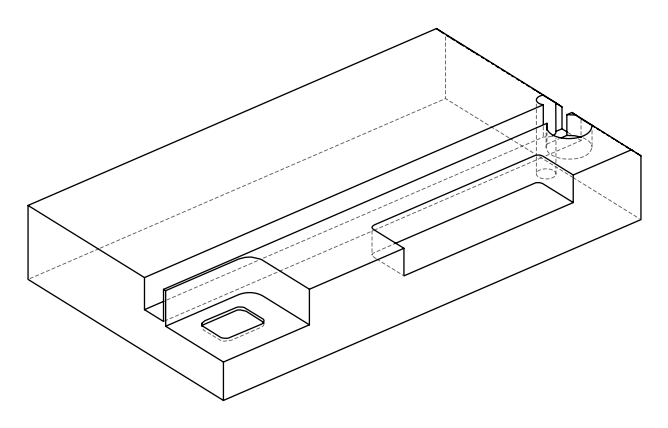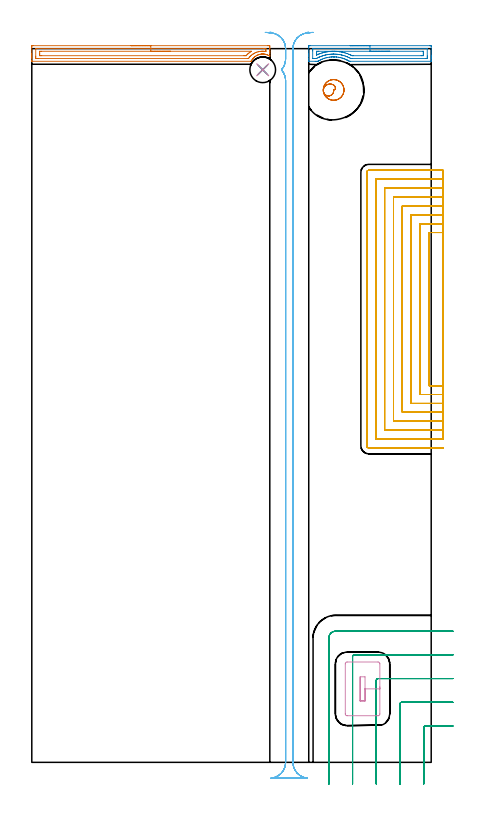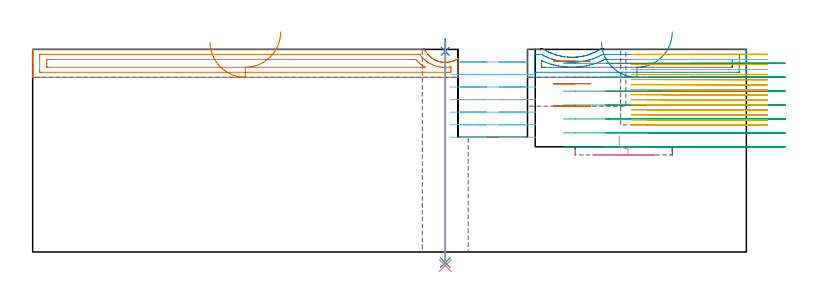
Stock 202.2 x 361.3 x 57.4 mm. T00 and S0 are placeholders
(PLAN: 10 operations, 8 tool changes, 109.2 min)
(1 AREA_MILL | FG_CHAMFER_SURFACE | UGT0205_001 | 3.05 min | 3914 mm3)
(2 AREA_MILL_1 | FG_CHAMFER_SURFACE_1 | UGT0205_001 | 1.72 min | 2089 mm3)
(3 MILL_CORNER_NOTCH_RECTANGULAR | CORNER_NOTCH_RECTANGULAR | UGT0201_008 | Follow Part, ap 4, ae 75% | 7.25 min | 122043 mm3)
(4 MILL_RECTANGULAR_POCKET | POCKET_RECTANGULAR_STRAIGHT | NXT0201_013 | Follow Part, ap 2.5, ae 75% | 0.34 min | 2273 mm3)
(5 MILL_SLOT | SLOT_PARTIAL_RECTANGULAR | NXT0201_008 | Follow Part, ap 1.5, ae 75% | 84.48 min | 111510 mm3)
(6 MILL_RECTANGULAR_SLOT | SLOT_RECTANGULAR | UGT0201_008 | Follow Part, ap 4, ae 75% | 11.23 min | 177333 mm3)
(7 MILL_BLIND_HOLE_FROM_SOLID_MATERIAL | STEP1POCKET | UGT0201_136 | Spiral | 0.63 min | 11230 mm3)
(8 SPOT_DRILL | STEP1HOLE | NXT0321_9005460120000 | 0.03 min | 16 mm3)
(9 DRILL_THROUGH_HOLE_INTO_CENTER | STEP1HOLE | NXT0301_055 | 0.25 min | 2804 mm3)
(10 DRILL_TO_ENLARGE_THROUGH_HOLE | STEP1HOLE | NXT0301_101 | 0.25 min | 3805 mm3)
(TOOL UGT0205_001 | Chamfer Mill 20 x 3 x 45 deg. | D20 FL50 Z2)
(TOOL UGT0201_008 | End Mill 16 mm | D16 FL32 Z4)
(TOOL NXT0201_013 | ENDMILL 10mm | D10 FL30 Z4)
(TOOL NXT0201_008 | ENDMILL 6mm [2P460-0600-NA 1630] | D6 FL26 Z6)
(TOOL UGT0201_136 | Carbide End Mill 20.0 | D20 FL30 Z4)
(TOOL NXT0321_9005460120000 | NC Spot Drill, 142deg, 12mm, Carbide, Uncoated | D12 PA142 FL30 Z2)
(TOOL NXT0301_055 | Carbide Drill 8.4mm [860.1-0840-042A1-MM 2214] | D8.4 PA140 FL61 Z2)
(TOOL NXT0301_101 | Carbide Drill 13mm [860.1-1300-104A1-MM 2214] | D13 PA140 FL123 Z2)
(OP 1 AREA_MILL)
G17 G21 G94 G90
T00 M6
G54
G17 G0 G90 X50.25 Y362.8 S1061 M3
G43 Z67.4 H0
Z59.5
G94 G1 X50.288 Z58.628 F250.
X50.402 Z57.764
X50.591 Z56.912
X50.853 Z56.08
X51.187 Z55.274
X51.59 Z54.5
X52.058 Z53.764
X52.59 Z53.072
X53.179 Z52.429
X53.822 Z51.84
X54.514 Z51.308
X55.25 Z50.84
X56.024 Z50.437
X56.83 Z50.103
X57.662 Z49.841
X58.513 Z49.652
X59.378 Z49.538
X60.25 Z49.5
X119.485
X119.92 Y362.799 Z49.501
X120.35 Y362.795 Z49.502
X120.49 Y362.791 Z49.505
X120.5 Y362.37 Z49.925
Y362.062 Z50.233
Y361.49 Z50.804
Y360.875 Z51.422
Y360.61 Z51.687
Y359.995 Z52.302
Y359.73 Z52.566
Y359.199 Z53.1
Y358.85 Z53.449
Y357.635 Z54.664
X120.49 Y357.525 Z54.772
X120.472 Y357.531 Z54.768
X120.453 Y357.543 Z54.757
X120.366 Y357.594 Z54.702
X120.119 Y357.744 Z54.555
X119.998 Y357.809 Z54.491
X119.838 Y357.894 Z54.406
X119.457 Y358.067 Z54.231
X119.124 Y358.202 Z54.096
X119.07 Y358.223 Z54.074
X119.03 Y358.236 Z54.06
X118.949 Y358.263 Z54.034
X118.506 Y358.388 Z53.91
X118.272 Y358.44 Z53.859
X118.139 Y358.468 Z53.828
X118.059 Y358.485 Z53.811
X117.731 Y358.531 Z53.761
X117.615 Y358.55 Z53.748
X117.447 Y358.565 Z53.731
X117.249 Y358.58 Z53.709
X117.179 Y358.59 Z53.707
X117.17 Y358.591 Z53.706
X117.146 Y358.592 Z53.705
X117.114 Y358.593 Z53.703
X116.991 Y358.591 Z53.698
X116.938 Y358.594 Z53.701
X116.889
X116.836 Y358.592 Z53.697
X116.735 Y358.594 Z53.699
X116.724
X116.358 Y358.566 Z53.729
X116.28 Y358.561 Z53.737
X116.185 Y358.547 Z53.749
X116.098 Y358.534 Z53.757
X115.835 Y358.502 Z53.797
X115.467 Y358.428 Z53.868
X115.391 Y358.413 Z53.884
X115.059 Y358.325 Z53.97
X114.731 Y358.224 Z54.075
X114.577 Y358.163 Z54.134
X114.501 Y358.134 Z54.163
X114.053 Y357.931 Z54.368
X113.686 Y357.735 Z54.561
X113.612 Y357.696 Z54.601
X113.131 Y357.383 Z54.913
X113.078 Y357.349 Z54.948
X112.796 Y357.13 Z55.169
X112.723 Y357.074 Z55.225
X112.499 Y356.868 Z55.43
X112.405 Y356.782 Z55.516
X112.103 Y356.475 Z55.823
X111.905 Y356.247 Z56.052
X111.833 Y356.164 Z56.135
X111.608 Y355.845 Z56.454
X111.436 Y355.601 Z56.698
X111.212 Y355.232 Z57.067
X111.102 Y355.027 Z57.273
X111.044 Y354.92 Z57.379
X111.027 Y354.906 Z57.393
X111.014 Y354.9 Z57.4
X0.134
X0.01 Y354.906 Z57.393
X0. Y355.159 Z57.139
Y356.56 Z55.74
Y357.09 Z55.206
Y357.355 Z54.941
Y357.97 Z54.327
Y358.235 Z54.062
Y358.847 Z53.447
Y362.062 Z50.234
X0.003 Y362.37 Z49.927
X0.009 Y362.791 Z49.505
X0.149 Y362.795 Z49.503
X0.58 Y362.8 Z49.5
X60.25
Y361.386 Z50.914
X117.354
X118.139 Y361.385 Z50.915
X118.246 Y361.384 Z50.916
X118.48 Y361.379 Z50.921
X118.49 Y361.304 Z50.996
X118.497 Y361.137 Z51.163
X118.499 Y360.61 Z51.69
X118.498 Y360.256 Z52.044
X118.49 Y359.898 Z52.402
X118.483 Y359.875 Z52.425
X118.466 Y359.876 Z52.424
X118.417 Y359.881 Z52.419
X117.925 Y359.941 Z52.359
X117.249 Y359.999 Z52.301
X116.971 Y360.004 Z52.296
X116.662
X116.358 Y359.984 Z52.316
X116.12 Y359.965 Z52.335
X115.467 Y359.886 Z52.414
X115.332 Y359.864 Z52.436
X114.657 Y359.73 Z52.57
X114.577 Y359.709 Z52.591
X113.911 Y359.507 Z52.793
X113.815 Y359.475 Z52.825
X113.686 Y359.425 Z52.875
X113.279 Y359.252 Z53.048
X112.796 Y359.025 Z53.275
X112.679 Y358.966 Z53.334
X112.467 Y358.85 Z53.45
X112.119 Y358.638 Z53.662
X111.905 Y358.501 Z53.799
X111.588 Y358.283 Z54.017
X111.187 Y357.97 Z54.33
X111.094 Y357.892 Z54.408
X111.014 Y357.82 Z54.48
X110.643 Y357.457 Z54.843
X110.297 Y357.09 Z55.21
X110.215 Y357. Z55.3
X110.124 Y356.891 Z55.409
X109.834 Y356.497 Z55.803
X109.758 Y356.396 Z55.904
X109.706 Y356.333 Z55.967
X109.694 Y356.321 Z55.979
X109.674 Y356.319 Z55.981
X109.626 Y356.316 Z55.984
X109.233 Y356.314 Z55.986
X109.128
X3.146
X2.361 Y356.315 Z55.985
X2.254 Y356.316 Z55.984
X2.02 Y356.321 Z55.979
X2.01 Y356.396 Z55.904
X2.003 Y356.563 Z55.737
X2.001 Y357.09 Z55.21
X2. Y357.446 Z54.854
X2.001 Y360.965 Z51.335
X2.008 Y361.323 Z50.977
X2.01 Y361.368 Z50.932
X2.022 Y361.379 Z50.921
X2.067 Y361.381 Z50.919
X2.164 Y361.384 Z50.916
X2.361 Y361.386 Z50.914
X2.466
X60.25
Y359.972 Z52.328
X110.876 Y359.971 Z52.329
X111.014 Y359.968 Z52.332
X111.123 Y359.965 Z52.335
X111.195 Y359.957 Z52.343
X111.133 Y359.916 Z52.384
X111.094 Y359.891 Z52.409
X110.945 Y359.798 Z52.502
X110.838 Y359.73 Z52.57
X110.412 Y359.446 Z52.854
X110.124 Y359.247 Z53.053
X109.899 Y359.072 Z53.228
X109.622 Y358.85 Z53.45
X109.419 Y358.667 Z53.633
X109.233 Y358.494 Z53.806
X108.969 Y358.231 Z54.069
X108.72 Y357.97 Z54.33
X108.537 Y357.778 Z54.522
X108.507 Y357.749 Z54.551
X108.49 Y357.736 Z54.564
X108.464 Y357.734 Z54.566
X108.343 Y357.731 Z54.569
X107.696 Y357.729 Z54.571
X107.452 Y357.728 Z54.572
X5.033 Y357.729 Z54.571
X4.385 Y357.73 Z54.57
X4.142 Y357.733 Z54.567
X4.062 Y357.735 Z54.565
X4.01 Y357.742 Z54.558
X4.006 Y357.83 Z54.47
X4.002 Y357.97 Z54.33
X4. Y358.11 Z54.19
Y358.85 Z53.45
Y358.99 Z53.31
X4.005 Y359.73 Z52.57
X4.008 Y359.862 Z52.438
X4.028 Y359.965 Z52.335
X4.142 Y359.966 Z52.334
X4.789 Y359.971 Z52.329
X60.25 Y359.972 Z52.328
X61.122 Z52.366
X61.986 Z52.48
X62.838 Z52.669
X63.67 Z52.931
X64.476 Z53.265
X65.25 Z53.668
X65.986 Z54.137
X66.678 Z54.668
X67.321 Z55.257
X67.91 Z55.901
X68.441 Z56.593
X68.91 Z57.328
X69.313 Z58.102
X69.647 Z58.908
X69.909 Z59.74
X70.098 Z60.592
X70.212 Z61.457
X70.25 Z62.328
G0 Z67.4
M5
M2
(OP 2 AREA_MILL_1)
G17 G21 G94 G90
T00 M6
G54
G17 G0 G90 X161.2 Y362.8 S1061 M3
G43 Z67.4 H0
Z59.5
G94 G1 X161.238 Z58.628 F250.
X161.352 Z57.764
X161.541 Z56.912
X161.803 Z56.08
X162.137 Z55.274
X162.54 Z54.5
X163.008 Z53.764
X163.54 Z53.072
X164.129 Z52.429
X164.772 Z51.84
X165.464 Z51.308
X166.2 Z50.84
X166.974 Z50.437
X167.78 Z50.103
X168.612 Z49.841
X169.464 Z49.652
X170.328 Z49.538
X171.2 Z49.5
X201.58 Y362.799 Z49.501
X202.013 Y362.796 Z49.502
X202.19 Y362.792 Z49.506
X202.2 Y362.37 Z49.927
Y357.97 Z54.324
Y357.432 Z54.865
Y357.09 Z55.206
Y356.552 Z55.744
Y356.21 Z56.085
Y355.526 Z56.773
Y355.234 Z57.065
X202.199 Y354.896 Z57.394
X202.026 Y354.9 Z57.4
X161.371
X160.776 Z57.384
X160.559 Y355.024 Z57.274
X160.503 Y355.057 Z57.242
X159.611 Y355.54 Z56.757
X159.584 Y355.554 Z56.743
X159.492 Y355.6 Z56.698
X159.028 Y355.806 Z56.493
X158.776 Y355.917 Z56.38
X158.72 Y355.941 Z56.356
X158.244 Y356.126 Z56.168
X158.036 Y356.21 Z56.089
X157.998 Y356.225 Z56.075
X157.829 Y356.289 Z56.005
X157.797 Y356.299 Z55.994
X157.553 Y356.387 Z55.911
X157.49 Y356.407 Z55.892
X157.276 Y356.475 Z55.824
X156.937 Y356.571 Z55.728
X156.046 Y356.79 Z55.509
X156.011 Y356.797 Z55.503
X155.154 Y356.955 Z55.341
X154.379 Y357.053 Z55.24
X154.308 Y357.063 Z55.232
X154.263 Y357.068 Z55.226
X154.223 Y357.07 Z55.222
X154.139 Y357.077 Z55.218
X154.021 Y357.085 Z55.211
X153.371 Y357.127 Z55.163
X153.33 Z55.162
X153.068 Y357.13 Z55.16
X152.967 Z55.156
X152.942 Z55.155
X152.756 Y357.132 Z55.154
X152.48 Y357.134 Z55.157
X152.436 Y357.132 Z55.158
X151.589 Y357.092 Z55.206
X151.543 Y357.087 Z55.21
X151.519 Y357.084 Z55.213
X150.697 Y356.993 Z55.304
X149.806 Y356.84 Z55.455
X149.612 Y356.797 Z55.501
X149.343 Y356.735 Z55.563
X148.914 Y356.636 Z55.661
X148.322 Y356.476 Z55.824
X148.023 Y356.376 Z55.923
X147.131 Y356.046 Z56.249
X146.814 Y355.917 Z56.382
X146.684 Y355.862 Z56.435
X146.628 Y355.836 Z56.46
X146.24 Y355.664 Z56.636
X146.144 Y355.617 Z56.682
X146.111 Y355.601 Z56.698
X145.735 Y355.4 Z56.895
X145.348 Y355.198 Z57.101
X145.288 Y355.163 Z57.135
X145.138 Y355.078 Z57.222
X144.885 Y354.936 Z57.363
X144.828 Y354.907 Z57.392
X144.394 Y354.9 Z57.4
X143.501
X140.374
X140.201 Y354.896 Z57.394
X140.2 Y355.232 Z57.067
Y355.526 Z56.773
Y356.21 Z56.085
Y357.432 Z54.865
Y357.97 Z54.324
Y358.581 Z53.714
Y362.101 Z50.196
X140.203 Y362.37 Z49.927
X140.21 Y362.792 Z49.506
X140.387 Y362.796 Z49.502
X140.82 Y362.8 Z49.5
X171.2
Y361.386 Z50.914
X199.899 Y361.385 Z50.915
X200.16 Y361.38 Z50.92
X200.186 Y361.379 Z50.921
X200.191 Y361.362 Z50.938
X200.197 Y361.329 Z50.971
X200.199 Y361.297 Z51.003
X200.2 Y357.569 Z54.731
X200.197 Y357.09 Z55.21
X200.193 Y356.696 Z55.604
X200.177 Y356.321 Z55.979
X199.793 Y356.316 Z55.984
X199.686 Y356.315 Z55.985
X162.159 Y356.314 Z55.986
X161.765 Y356.317 Z55.983
X161.569 Y356.32 Z55.98
X161.473 Y356.323 Z55.977
X161.371 Y356.374 Z55.926
X161.016 Y356.56 Z55.74
X160.478 Y356.825 Z55.475
X159.887 Y357.09 Z55.21
X159.584 Y357.217 Z55.083
X159.366 Y357.305 Z54.995
X158.691 Y357.56 Z54.74
X157.973 Y357.797 Z54.503
X157.797 Y357.847 Z54.453
X157.335 Y357.97 Z54.33
X156.904 Y358.075 Z54.225
X156.765 Y358.107 Z54.193
X156.01 Y358.253 Z54.047
X155.656 Y358.319 Z53.981
X155.117 Y358.392 Z53.908
X154.624 Y358.455 Z53.845
X154.223 Y358.487 Z53.813
X153.658 Y358.526 Z53.774
X153.33 Y358.54 Z53.76
X152.74 Y358.551 Z53.749
X152.616 Y358.552 Z53.748
X152.512
X152.436 Y358.549 Z53.751
X151.877 Y358.521 Z53.779
X151.543 Y358.501 Z53.799
X151.047 Y358.458 Z53.842
X150.649 Y358.414 Z53.886
X150.247 Y358.366 Z53.934
X149.756 Y358.283 Z54.017
X149.486 Y358.236 Z54.064
X148.862 Y358.109 Z54.191
X148.746 Y358.084 Z54.216
X148.251 Y357.97 Z54.33
X147.969 Y357.894 Z54.406
X147.342 Y357.707 Z54.593
X147.227 Y357.671 Z54.629
X147.075 Y357.618 Z54.682
X146.684 Y357.475 Z54.825
X146.181 Y357.288 Z55.012
X146.038 Y357.231 Z55.069
X145.695 Y357.09 Z55.21
X145.413 Y356.967 Z55.333
X145.362 Y356.944 Z55.356
X145.288 Y356.91 Z55.39
X144.935 Y356.743 Z55.557
X144.394 Y356.464 Z55.836
X144.224 Y356.378 Z55.922
X144.089 Y356.321 Z55.979
X143.395 Y356.314 Z55.986
X142.607 Y356.315 Z55.985
X142.501
X142.24 Y356.32 Z55.98
X142.214 Y356.321 Z55.979
X142.209 Y356.338 Z55.962
X142.203 Y356.371 Z55.929
X142.201 Y356.403 Z55.897
X142.2 Y360.209 Z52.091
X142.202 Y360.61 Z51.69
X142.207 Y361.004 Z51.296
X142.223 Y361.379 Z50.921
X142.607 Y361.384 Z50.916
X142.714 Y361.385 Z50.915
X171.2 Y361.386 Z50.914
Y359.972 Z52.328
X198.006 Y359.971 Z52.329
X198.087 Y359.97 Z52.33
X198.152 Y359.967 Z52.333
X198.187 Y359.965 Z52.335
X198.19 Y359.921 Z52.379
X198.196 Y359.73 Z52.57
X198.199 Y359.539 Z52.761
X198.2 Y358.85 Z53.45
Y358.659 Z53.641
X198.195 Y357.97 Z54.33
X198.192 Y357.787 Z54.513
X198.181 Y357.735 Z54.565
X198.128 Y357.733 Z54.567
X198.006 Y357.731 Z54.569
X197.357 Y357.729 Z54.571
X197.112 Y357.728 Z54.572
X162.914 Y357.729 Z54.571
X162.265 Y357.734 Z54.566
X162.185 Y357.736 Z54.564
X162.129 Y357.747 Z54.553
X162.067 Y357.776 Z54.524
X161.66 Y357.97 Z54.33
X161.371 Y358.103 Z54.197
X161.124 Y358.214 Z54.086
X160.478 Y358.48 Z53.82
X159.612 Y358.823 Z53.477
X159.584 Y358.833 Z53.467
X159.533 Y358.85 Z53.45
X158.691 Y359.114 Z53.186
X158.318 Y359.217 Z53.083
X157.797 Y359.347 Z52.953
X157.136 Y359.501 Z52.799
X156.904 Y359.548 Z52.752
X156.025 Y359.716 Z52.584
X156.01 Y359.718 Z52.582
X155.923 Y359.73 Z52.57
X155.117 Y359.833 Z52.467
X154.998 Y359.847 Z52.453
X154.389 Y359.9 Z52.4
X154.223 Y359.913 Z52.387
X154.025 Y359.925 Z52.375
X153.35 Y359.96 Z52.34
X153.33 Y359.961 Z52.339
X152.436 Y359.966 Z52.334
X152.206 Y359.956 Z52.344
X151.619 Y359.929 Z52.371
X151.543 Y359.925 Z52.375
X151.358 Y359.912 Z52.388
X150.845 Y359.868 Z52.432
X150.649 Y359.85 Z52.45
X150.539 Y359.838 Z52.462
X149.744 Y359.741 Z52.559
X149.675 Y359.73 Z52.57
X148.986 Y359.608 Z52.692
X148.862 Y359.583 Z52.717
X148.25 Y359.452 Z52.848
X147.969 Y359.388 Z52.912
X147.529 Y359.283 Z53.017
X147.075 Y359.157 Z53.143
X146.835 Y359.087 Z53.213
X146.181 Y358.886 Z53.414
X146.155 Y358.877 Z53.423
X146.08 Y358.85 Z53.45
X145.506 Y358.636 Z53.664
X145.288 Y358.552 Z53.748
X144.781 Y358.35 Z53.95
X144.394 Y358.186 Z54.114
X144.24 Y358.123 Z54.177
X144.216 Y358.114 Z54.186
X144.206 Y358.128 Z54.172
X144.203 Y358.135 Z54.165
X144.201 Y358.161 Z54.139
X144.2 Y358.85 Z53.45
Y359.041 Z53.259
X144.205 Y359.73 Z52.57
X144.208 Y359.913 Z52.387
X144.219 Y359.965 Z52.335
X144.272 Y359.967 Z52.333
X144.394 Y359.969 Z52.331
X145.043 Y359.971 Z52.329
X145.288 Y359.972 Z52.328
X171.2
X172.072 Z52.366
X172.936 Z52.48
X173.788 Z52.669
X174.62 Z52.932
X175.426 Z53.265
X176.2 Z53.668
X176.936 Z54.137
X177.628 Z54.668
X178.271 Z55.257
X178.86 Z55.901
X179.392 Z56.593
X179.86 Z57.328
X180.263 Z58.102
X180.597 Z58.908
X180.859 Z59.74
X181.048 Z60.592
X181.162 Z61.457
X181.2 Z62.328
G0 Z67.4
M5
M2
(OP 3 MILL_CORNER_NOTCH_RECTANGULAR)
G17 G21 G94 G90
T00 M6
G54
G17 G0 G90 X213.2 Y18.4 S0 M3
G43 Z67.4 H0
Z53.457
G94 G1 X210.2 F250.
X199.195 F500.
G3 X198.4 Y17.605 R0.8
G1 Y-8.
Y-11. F250.
G0 Z67.4
X213.2 Y30.4
Z53.457
G1 X210.2
X187.196 F500.
G3 X186.4 Y29.604 R0.8
G1 Y-8.
Y-11. F250.
G0 Z67.4
X213.2 Y42.4
Z53.457
G1 X210.2
X175.196 F500.
G3 X174.4 Y41.604 R0.8
G1 Y-8.
Y-11. F250.
G0 Z67.4
X213.2 Y54.4
Z53.457
G1 X210.2
X163.196 F500.
G3 X162.4 Y53.604 R0.8
G1 Y-8.
Y-11. F250.
G0 Z67.4
X213.2 Y66.4
Z53.457
G1 X210.2
X153.8 F500.
G3 X150.4 Y63. R3.4
G1 Y-8.
Y-11. F250.
G0 Z67.4
X213.2 Y18.4
Z49.514
G1 X210.2
X199.195 F500.
G3 X198.4 Y17.605 R0.8
G1 Y-8.
Y-11. F250.
G0 Z67.4
X213.2 Y30.4
Z49.514
G1 X210.2
X187.196 F500.
G3 X186.4 Y29.604 R0.8
G1 Y-8.
Y-11. F250.
G0 Z67.4
X213.2 Y42.4
Z49.514
G1 X210.2
X175.196 F500.
G3 X174.4 Y41.604 R0.8
G1 Y-8.
Y-11. F250.
G0 Z67.4
X213.2 Y54.4
Z49.514
G1 X210.2
X163.196 F500.
G3 X162.4 Y53.604 R0.8
G1 Y-8.
Y-11. F250.
G0 Z67.4
X213.2 Y66.4
Z49.514
G1 X210.2
X153.8 F500.
G3 X150.4 Y63. R3.4
G1 Y-8.
Y-11. F250.
G0 Z67.4
X213.2 Y18.4
Z45.571
G1 X210.2
X199.195 F500.
G3 X198.4 Y17.605 R0.8
G1 Y-8.
Y-11. F250.
G0 Z67.4
X213.2 Y30.4
Z45.571
G1 X210.2
X187.196 F500.
G3 X186.4 Y29.604 R0.8
G1 Y-8.
Y-11. F250.
G0 Z67.4
X213.2 Y42.4
Z45.571
G1 X210.2
X175.196 F500.
G3 X174.4 Y41.604 R0.8
G1 Y-8.
Y-11. F250.
G0 Z67.4
X213.2 Y54.4
Z45.571
G1 X210.2
X163.196 F500.
G3 X162.4 Y53.604 R0.8
G1 Y-8.
Y-11. F250.
G0 Z67.4
X213.2 Y66.4
Z45.571
G1 X210.2
X153.8 F500.
G3 X150.4 Y63. R3.4
G1 Y-8.
Y-11. F250.
G0 Z67.4
X213.2 Y18.4
Z41.629
G1 X210.2
X199.195 F500.
G3 X198.4 Y17.605 R0.8
G1 Y-8.
Y-11. F250.
G0 Z67.4
X213.2 Y30.4
Z41.629
G1 X210.2
X187.196 F500.
G3 X186.4 Y29.604 R0.8
G1 Y-8.
Y-11. F250.
G0 Z67.4
X213.2 Y42.4
Z41.629
G1 X210.2
X175.196 F500.
G3 X174.4 Y41.604 R0.8
G1 Y-8.
Y-11. F250.
G0 Z67.4
X213.2 Y54.4
Z41.629
G1 X210.2
X163.196 F500.
G3 X162.4 Y53.604 R0.8
G1 Y-8.
Y-11. F250.
G0 Z67.4
X213.2 Y66.4
Z41.629
G1 X210.2
X153.8 F500.
G3 X150.4 Y63. R3.4
G1 Y-8.
Y-11. F250.
G0 Z67.4
X213.2 Y18.4
Z37.686
G1 X210.2
X199.195 F500.
G3 X198.4 Y17.605 R0.8
G1 Y-8.
Y-11. F250.
G0 Z67.4
X213.2 Y30.4
Z37.686
G1 X210.2
X187.196 F500.
G3 X186.4 Y29.604 R0.8
G1 Y-8.
Y-11. F250.
G0 Z67.4
X213.2 Y42.4
Z37.686
G1 X210.2
X175.196 F500.
G3 X174.4 Y41.604 R0.8
G1 Y-8.
Y-11. F250.
G0 Z67.4
X213.2 Y54.4
Z37.686
G1 X210.2
X163.196 F500.
G3 X162.4 Y53.604 R0.8
G1 Y-8.
Y-11. F250.
G0 Z67.4
X213.2 Y66.4
Z37.686
G1 X210.2
X153.8 F500.
G3 X150.4 Y63. R3.4
G1 Y-8.
Y-11. F250.
G0 Z67.4
X213.2 Y18.4
Z33.743
G1 X210.2
X199.195 F500.
G3 X198.4 Y17.605 R0.8
G1 Y-8.
Y-11. F250.
G0 Z67.4
X213.2 Y30.4
Z33.743
G1 X210.2
X187.196 F500.
G3 X186.4 Y29.604 R0.8
G1 Y-8.
Y-11. F250.
G0 Z67.4
X213.2 Y42.4
Z33.743
G1 X210.2
X175.196 F500.
G3 X174.4 Y41.604 R0.8
G1 Y-8.
Y-11. F250.
G0 Z67.4
X213.2 Y54.4
Z33.743
G1 X210.2
X163.196 F500.
G3 X162.4 Y53.604 R0.8
G1 Y-8.
Y-11. F250.
G0 Z67.4
X213.2 Y66.4
Z33.743
G1 X210.2
X153.8 F500.
G3 X150.4 Y63. R3.4
G1 Y-8.
Y-11. F250.
G0 Z67.4
X213.2 Y18.4
Z29.8
G1 X210.2
X199.195 F500.
G3 X198.4 Y17.605 R0.8
G1 Y-8.
Y-11. F250.
G0 Z67.4
X213.2 Y30.4
Z29.8
G1 X210.2
X187.196 F500.
G3 X186.4 Y29.604 R0.8
G1 Y-8.
Y-11. F250.
G0 Z67.4
X213.2 Y42.4
Z29.8
G1 X210.2
X175.196 F500.
G3 X174.4 Y41.604 R0.8
G1 Y-8.
Y-11. F250.
G0 Z67.4
X213.2 Y54.4
Z29.8
G1 X210.2
X163.196 F500.
G3 X162.4 Y53.604 R0.8
G1 Y-8.
Y-11. F250.
G0 Z67.4
X213.2 Y66.4
Z29.8
G1 X210.2
X153.8 F500.
G3 X150.4 Y63. R3.4
G1 Y-8.
Y-11. F250.
G0 Z67.4
M5
M2
(OP 4 MILL_RECTANGULAR_POCKET)
G17 G21 G94 G90
T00 M6
G54
G17 G0 G90 X166.2 Y42.995 S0 M3
G43 Z67.4 H0
Z32.992
G94 G1 Y31.1 Z29.804 F250.
X168.7 Z29.134
Y37.2 Z27.5
Y43.3 F500.
X166.2
Y31.1
X168.7
Y37.2
X176.2
Y49.9
G3 X175.3 Y50.8 R0.9
G1 X159.6
G3 X158.7 Y49.9 R0.9
G1 Y24.5
G3 X159.6 Y23.6 R0.9
G1 X175.3
G3 X176.2 Y24.5 R0.9
G1 Y37.2
Y38.2
G0 Z67.4
M5
M2
(OP 5 MILL_SLOT)
G17 G21 G94 G90
T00 M6
G54
G17 G0 G90 X208.2 Y268.2 S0 M3
G43 Z67.4 H1
Z55.973
G94 G1 X205.2 F250.
X201.1 F500.
Y190.7
X205.2
X208.2 F250.
Y272.7
X205.2
X196.6 F500.
Y186.2
X205.2
X208.2 F250.
Y277.2
X205.2
X192.1 F500.
Y181.7
X205.2
X208.2 F250.
Y281.7
X205.2
X187.6 F500.
Y177.2
X205.2
X208.2 F250.
Y286.2
X205.2
X183.1 F500.
Y172.7
X205.2
X208.2 F250.
Y290.7
X205.2
X178.6 F500.
Y168.2
X205.2
X208.2 F250.
Y295.2
X205.2
X174.1 F500.
Y163.7
X205.2
X208.2 F250.
Y299.7
X205.2
X170.6 F500.
G3 X169.6 Y298.7 R1.
G1 Y160.2
G3 X170.6 Y159.2 R1.
G1 X205.2
X208.2 F250.
G0 Y268.2 Z54.547
G1 X205.2
X201.1 F500.
Y190.7
X205.2
X208.2 F250.
Y272.7
X205.2
X196.6 F500.
Y186.2
X205.2
X208.2 F250.
Y277.2
X205.2
X192.1 F500.
Y181.7
X205.2
X208.2 F250.
Y281.7
X205.2
X187.6 F500.
Y177.2
X205.2
X208.2 F250.
Y286.2
X205.2
X183.1 F500.
Y172.7
X205.2
X208.2 F250.
Y290.7
X205.2
X178.6 F500.
Y168.2
X205.2
X208.2 F250.
Y295.2
X205.2
X174.1 F500.
Y163.7
X205.2
X208.2 F250.
Y299.7
X205.2
X170.6 F500.
G3 X169.6 Y298.7 R1.
G1 Y160.2
G3 X170.6 Y159.2 R1.
G1 X205.2
X208.2 F250.
G0 Y268.2 Z53.12
G1 X205.2
X201.1 F500.
Y190.7
X205.2
X208.2 F250.
Y272.7
X205.2
X196.6 F500.
Y186.2
X205.2
X208.2 F250.
Y277.2
X205.2
X192.1 F500.
Y181.7
X205.2
X208.2 F250.
Y281.7
X205.2
X187.6 F500.
Y177.2
X205.2
X208.2 F250.
Y286.2
X205.2
X183.1 F500.
Y172.7
X205.2
X208.2 F250.
Y290.7
X205.2
X178.6 F500.
Y168.2
X205.2
X208.2 F250.
Y295.2
X205.2
X174.1 F500.
Y163.7
X205.2
X208.2 F250.
Y299.7
X205.2
X170.6 F500.
G3 X169.6 Y298.7 R1.
G1 Y160.2
G3 X170.6 Y159.2 R1.
G1 X205.2
X208.2 F250.
G0 Y268.2 Z51.693
G1 X205.2
X201.1 F500.
Y190.7
X205.2
X208.2 F250.
Y272.7
X205.2
X196.6 F500.
Y186.2
X205.2
X208.2 F250.
Y277.2
X205.2
X192.1 F500.
Y181.7
X205.2
X208.2 F250.
Y281.7
X205.2
X187.6 F500.
Y177.2
X205.2
X208.2 F250.
Y286.2
X205.2
X183.1 F500.
Y172.7
X205.2
X208.2 F250.
Y290.7
X205.2
X178.6 F500.
Y168.2
X205.2
X208.2 F250.
Y295.2
X205.2
X174.1 F500.
Y163.7
X205.2
X208.2 F250.
Y299.7
X205.2
X170.6 F500.
G3 X169.6 Y298.7 R1.
G1 Y160.2
G3 X170.6 Y159.2 R1.
G1 X205.2
X208.2 F250.
G0 Y268.2 Z50.267
G1 X205.2
X201.1 F500.
Y190.7
X205.2
X208.2 F250.
Y272.7
X205.2
X196.6 F500.
Y186.2
X205.2
X208.2 F250.
Y277.2
X205.2
X192.1 F500.
Y181.7
X205.2
X208.2 F250.
Y281.7
X205.2
X187.6 F500.
Y177.2
X205.2
X208.2 F250.
Y286.2
X205.2
X183.1 F500.
Y172.7
X205.2
X208.2 F250.
Y290.7
X205.2
X178.6 F500.
Y168.2
X205.2
X208.2 F250.
Y295.2
X205.2
X174.1 F500.
Y163.7
X205.2
X208.2 F250.
Y299.7
X205.2
X170.6 F500.
G3 X169.6 Y298.7 R1.
G1 Y160.2
G3 X170.6 Y159.2 R1.
G1 X205.2
X208.2 F250.
G0 Y268.2 Z48.84
G1 X205.2
X201.1 F500.
Y190.7
X205.2
X208.2 F250.
Y272.7
X205.2
X196.6 F500.
Y186.2
X205.2
X208.2 F250.
Y277.2
X205.2
X192.1 F500.
Y181.7
X205.2
X208.2 F250.
Y281.7
X205.2
X187.6 F500.
Y177.2
X205.2
X208.2 F250.
Y286.2
X205.2
X183.1 F500.
Y172.7
X205.2
X208.2 F250.
Y290.7
X205.2
X178.6 F500.
Y168.2
X205.2
X208.2 F250.
Y295.2
X205.2
X174.1 F500.
Y163.7
X205.2
X208.2 F250.
Y299.7
X205.2
X170.6 F500.
G3 X169.6 Y298.7 R1.
G1 Y160.2
G3 X170.6 Y159.2 R1.
G1 X205.2
X208.2 F250.
G0 Y268.2 Z47.413
G1 X205.2
X201.1 F500.
Y190.7
X205.2
X208.2 F250.
Y272.7
X205.2
X196.6 F500.
Y186.2
X205.2
X208.2 F250.
Y277.2
X205.2
X192.1 F500.
Y181.7
X205.2
X208.2 F250.
Y281.7
X205.2
X187.6 F500.
Y177.2
X205.2
X208.2 F250.
Y286.2
X205.2
X183.1 F500.
Y172.7
X205.2
X208.2 F250.
Y290.7
X205.2
X178.6 F500.
Y168.2
X205.2
X208.2 F250.
Y295.2
X205.2
X174.1 F500.
Y163.7
X205.2
X208.2 F250.
Y299.7
X205.2
X170.6 F500.
G3 X169.6 Y298.7 R1.
G1 Y160.2
G3 X170.6 Y159.2 R1.
G1 X205.2
X208.2 F250.
G0 Y268.2 Z45.987
G1 X205.2
X201.1 F500.
Y190.7
X205.2
X208.2 F250.
Y272.7
X205.2
X196.6 F500.
Y186.2
X205.2
X208.2 F250.
Y277.2
X205.2
X192.1 F500.
Y181.7
X205.2
X208.2 F250.
Y281.7
X205.2
X187.6 F500.
Y177.2
X205.2
X208.2 F250.
Y286.2
X205.2
X183.1 F500.
Y172.7
X205.2
X208.2 F250.
Y290.7
X205.2
X178.6 F500.
Y168.2
X205.2
X208.2 F250.
Y295.2
X205.2
X174.1 F500.
Y163.7
X205.2
X208.2 F250.
Y299.7
X205.2
X170.6 F500.
G3 X169.6 Y298.7 R1.
G1 Y160.2
G3 X170.6 Y159.2 R1.
G1 X205.2
X208.2 F250.
G0 Y268.2 Z44.56
G1 X205.2
X201.1 F500.
Y190.7
X205.2
X208.2 F250.
Y272.7
X205.2
X196.6 F500.
Y186.2
X205.2
X208.2 F250.
Y277.2
X205.2
X192.1 F500.
Y181.7
X205.2
X208.2 F250.
Y281.7
X205.2
X187.6 F500.
Y177.2
X205.2
X208.2 F250.
Y286.2
X205.2
X183.1 F500.
Y172.7
X205.2
X208.2 F250.
Y290.7
X205.2
X178.6 F500.
Y168.2
X205.2
X208.2 F250.
Y295.2
X205.2
X174.1 F500.
Y163.7
X205.2
X208.2 F250.
Y299.7
X205.2
X170.6 F500.
G3 X169.6 Y298.7 R1.
G1 Y160.2
G3 X170.6 Y159.2 R1.
G1 X205.2
X208.2 F250.
G0 Y268.2 Z43.133
G1 X205.2
X201.1 F500.
Y190.7
X205.2
X208.2 F250.
Y272.7
X205.2
X196.6 F500.
Y186.2
X205.2
X208.2 F250.
Y277.2
X205.2
X192.1 F500.
Y181.7
X205.2
X208.2 F250.
Y281.7
X205.2
X187.6 F500.
Y177.2
X205.2
X208.2 F250.
Y286.2
X205.2
X183.1 F500.
Y172.7
X205.2
X208.2 F250.
Y290.7
X205.2
X178.6 F500.
Y168.2
X205.2
X208.2 F250.
Y295.2
X205.2
X174.1 F500.
Y163.7
X205.2
X208.2 F250.
Y299.7
X205.2
X170.6 F500.
G3 X169.6 Y298.7 R1.
G1 Y160.2
G3 X170.6 Y159.2 R1.
G1 X205.2
X208.2 F250.
G0 Y268.2 Z41.707
G1 X205.2
X201.1 F500.
Y190.7
X205.2
X208.2 F250.
Y272.7
X205.2
X196.6 F500.
Y186.2
X205.2
X208.2 F250.
Y277.2
X205.2
X192.1 F500.
Y181.7
X205.2
X208.2 F250.
Y281.7
X205.2
X187.6 F500.
Y177.2
X205.2
X208.2 F250.
Y286.2
X205.2
X183.1 F500.
Y172.7
X205.2
X208.2 F250.
Y290.7
X205.2
X178.6 F500.
Y168.2
X205.2
X208.2 F250.
Y295.2
X205.2
X174.1 F500.
Y163.7
X205.2
X208.2 F250.
Y299.7
X205.2
X170.6 F500.
G3 X169.6 Y298.7 R1.
G1 Y160.2
G3 X170.6 Y159.2 R1.
G1 X205.2
X208.2 F250.
G0 Y268.2 Z40.28
G1 X205.2
X201.1 F500.
Y190.7
X205.2
X208.2 F250.
Y272.7
X205.2
X196.6 F500.
Y186.2
X205.2
X208.2 F250.
Y277.2
X205.2
X192.1 F500.
Y181.7
X205.2
X208.2 F250.
Y281.7
X205.2
X187.6 F500.
Y177.2
X205.2
X208.2 F250.
Y286.2
X205.2
X183.1 F500.
Y172.7
X205.2
X208.2 F250.
Y290.7
X205.2
X178.6 F500.
Y168.2
X205.2
X208.2 F250.
Y295.2
X205.2
X174.1 F500.
Y163.7
X205.2
X208.2 F250.
Y299.7
X205.2
X170.6 F500.
G3 X169.6 Y298.7 R1.
G1 Y160.2
G3 X170.6 Y159.2 R1.
G1 X205.2
X208.2 F250.
G0 Y268.2 Z38.853
G1 X205.2
X201.1 F500.
Y190.7
X205.2
X208.2 F250.
Y272.7
X205.2
X196.6 F500.
Y186.2
X205.2
X208.2 F250.
Y277.2
X205.2
X192.1 F500.
Y181.7
X205.2
X208.2 F250.
Y281.7
X205.2
X187.6 F500.
Y177.2
X205.2
X208.2 F250.
Y286.2
X205.2
X183.1 F500.
Y172.7
X205.2
X208.2 F250.
Y290.7
X205.2
X178.6 F500.
Y168.2
X205.2
X208.2 F250.
Y295.2
X205.2
X174.1 F500.
Y163.7
X205.2
X208.2 F250.
Y299.7
X205.2
X170.6 F500.
G3 X169.6 Y298.7 R1.
G1 Y160.2
G3 X170.6 Y159.2 R1.
G1 X205.2
X208.2 F250.
G0 Y268.2 Z37.427
G1 X205.2
X201.1 F500.
Y190.7
X205.2
X208.2 F250.
Y272.7
X205.2
X196.6 F500.
Y186.2
X205.2
X208.2 F250.
Y277.2
X205.2
X192.1 F500.
Y181.7
X205.2
X208.2 F250.
Y281.7
X205.2
X187.6 F500.
Y177.2
X205.2
X208.2 F250.
Y286.2
X205.2
X183.1 F500.
Y172.7
X205.2
X208.2 F250.
Y290.7
X205.2
X178.6 F500.
Y168.2
X205.2
X208.2 F250.
Y295.2
X205.2
X174.1 F500.
Y163.7
X205.2
X208.2 F250.
Y299.7
X205.2
X170.6 F500.
G3 X169.6 Y298.7 R1.
G1 Y160.2
G3 X170.6 Y159.2 R1.
G1 X205.2
X208.2 F250.
G0 Y268.2 Z36.
G1 X205.2
X201.1 F500.
Y190.7
X205.2
X208.2 F250.
Y272.7
X205.2
X196.6 F500.
Y186.2
X205.2
X208.2 F250.
Y277.2
X205.2
X192.1 F500.
Y181.7
X205.2
X208.2 F250.
Y281.7
X205.2
X187.6 F500.
Y177.2
X205.2
X208.2 F250.
Y286.2
X205.2
X183.1 F500.
Y172.7
X205.2
X208.2 F250.
Y290.7
X205.2
X178.6 F500.
Y168.2
X205.2
X208.2 F250.
Y295.2
X205.2
X174.1 F500.
Y163.7
X205.2
X208.2 F250.
Y299.7
X205.2
X170.6 F500.
G3 X169.6 Y298.7 R1.
G1 Y160.2
G3 X170.6 Y159.2 R1.
G1 X205.2
X208.2 F250.
G0 Z67.4
M5
M2
(OP 6 MILL_RECTANGULAR_SLOT)
G17 G21 G94 G90
T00 M6
G54
G17 G0 G90 X120.58 Y369.844 S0 M3
G43 Z67.4 H0
Z53.843
G94 G1 X123.379 Y368.764 F250.
G2 X128.5 Y361.3 R8. F500.
G1 Y356.012
G2 X126.392 Y350.6 R8.
X128.5 Y345.188 R8.
G1 Y0.
G2 X121.192 Y-7.97 R8.
G1 Y-8.
X139.508
Y-7.97
G2 X132.2 Y0. R8.
G1 Y361.3
G2 X137.322 Y368.764 R8.
G1 X140.121 Y369.844 F250.
G0 X118.521 Y369.612 Z50.286
G1 X121.497 Y369.238
G2 X128.5 Y361.3 R8. F500.
G1 Y356.012
G2 X126.392 Y350.6 R8.
X128.5 Y345.188 R8.
G1 Y0.
G2 X121.192 Y-7.97 R8.
G1 Y-8.
X139.508
Y-7.97
G2 X132.2 Y0. R8.
G1 Y361.3
G2 X139.201 Y369.237 R8.
G1 X142.178 Y369.612 F250.
G0 X118.204 Y369.53 Z46.729
G1 X121.192 Y369.27
G2 X128.5 Y361.3 R8. F500.
G1 Y356.012
G2 X126.392 Y350.6 R8.
X128.5 Y345.188 R8.
G1 Y0.
G2 X121.192 Y-7.97 R8.
G1 Y-8.
X139.508
Y-7.97
G2 X132.2 Y0. R8.
G1 Y361.3
G2 X139.508 Y369.27 R8.
G1 X142.496 Y369.53 F250.
G0 X118.204 Z43.171
G1 X121.192 Y369.27
G2 X128.5 Y361.3 R8. F500.
G1 Y356.012
G2 X126.392 Y350.6 R8.
X128.5 Y345.188 R8.
G1 Y0.
G2 X121.192 Y-7.97 R8.
G1 Y-8.
X139.508
Y-7.97
G2 X132.2 Y0. R8.
G1 Y361.3
G2 X139.508 Y369.27 R8.
G1 X142.496 Y369.53 F250.
G0 X118.204 Z39.614
G1 X121.192 Y369.27
G2 X128.5 Y361.3 R8. F500.
G1 Y356.012
G2 X126.392 Y350.6 R8.
X128.5 Y345.188 R8.
G1 Y0.
G2 X121.192 Y-7.97 R8.
G1 Y-8.
X139.508
Y-7.97
G2 X132.2 Y0. R8.
G1 Y361.3
G2 X139.508 Y369.27 R8.
G1 X142.496 Y369.53 F250.
G0 X118.204 Z36.057
G1 X121.192 Y369.27
G2 X128.5 Y361.3 R8. F500.
G1 Y356.012
G2 X126.392 Y350.6 R8.
X128.5 Y345.188 R8.
G1 Y0.
G2 X121.192 Y-7.97 R8.
G1 Y-8.
X139.508
Y-7.97
G2 X132.2 Y0. R8.
G1 Y361.3
G2 X139.508 Y369.27 R8.
G1 X142.496 Y369.53 F250.
G0 X118.204 Z32.5
G1 X121.192 Y369.27
G2 X128.5 Y361.3 R8. F500.
G1 Y356.012
G2 X126.392 Y350.6 R8.
X128.5 Y345.188 R8.
G1 Y0.
G2 X121.192 Y-7.97 R8.
G1 Y-8.
X139.508
Y-7.97
G2 X132.2 Y0. R8.
G1 Y361.3
G2 X139.508 Y369.27 R8.
G1 X142.496 Y369.53 F250.
G0 Z67.4
M5
M2
(OP 7 MILL_BLIND_HOLE_FROM_SOLID_MATERIAL)
G17 G21 G94 G90
T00 M6
G54
G17 G0 G90 X152.8 Y340.4 S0 M3
G43 Z67.4 H0
Z54.033
G94 G3 X153.699 Y341.372 R0.901 F250.
X152.594 Y343.017 R2.019
X148.981 Y342.768 R3.55
X147.615 Y339.579 R3.256
X153.621 Y335.215 R5.25
X147.615 Y339.579 R-5.25
X150.618 Y337.397 R2.625
X152.8 Y340.4 R2.625
G0 Z47.667
G3 X153.699 Y341.372 R0.901
X152.594 Y343.017 R2.019
X148.981 Y342.768 R3.55
X147.615 Y339.579 R3.256
X153.621 Y335.215 R5.25
X147.615 Y339.579 R-5.25
X150.618 Y337.397 R2.625
X152.8 Y340.4 R2.625
G0 Z41.3
G3 X153.699 Y341.372 R0.901
X152.594 Y343.017 R2.019
X148.981 Y342.768 R3.55
X147.615 Y339.579 R3.256
X153.621 Y335.215 R5.25
X147.615 Y339.579 R-5.25
X150.618 Y337.397 R2.625
X152.8 Y340.4 R2.625
G0 Z67.4
M5
M2
(OP 8 SPOT_DRILL)
G17 G21 G94 G90
T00 M6
G54
G17 G0 G90 X116.9 Y350.6 S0 M3
G43 Z67.4 H0
G94 G81 G98 Z56.84 F250. R60.4
G80
M5
M2
(OP 9 DRILL_THROUGH_HOLE_INTO_CENTER)
G17 G21 G94 G90
T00 M6
G54
G17 G0 G90 X116.9 Y350.6 S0 M3
G43 Z67.4 H1
G94 G73 G98 Z-3.029 F250. Q7.554 R59.4
G80
M5
M2
(OP 10 DRILL_TO_ENLARGE_THROUGH_HOLE)
G17 G21 G94 G90
T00 M6
G54
G17 G0 G90 X116.9 Y350.6 S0 M3
G43 Z67.4 H1
G94 G73 G98 Z-3.866 F250. Q12.253 R59.4
G80
M5
M2
